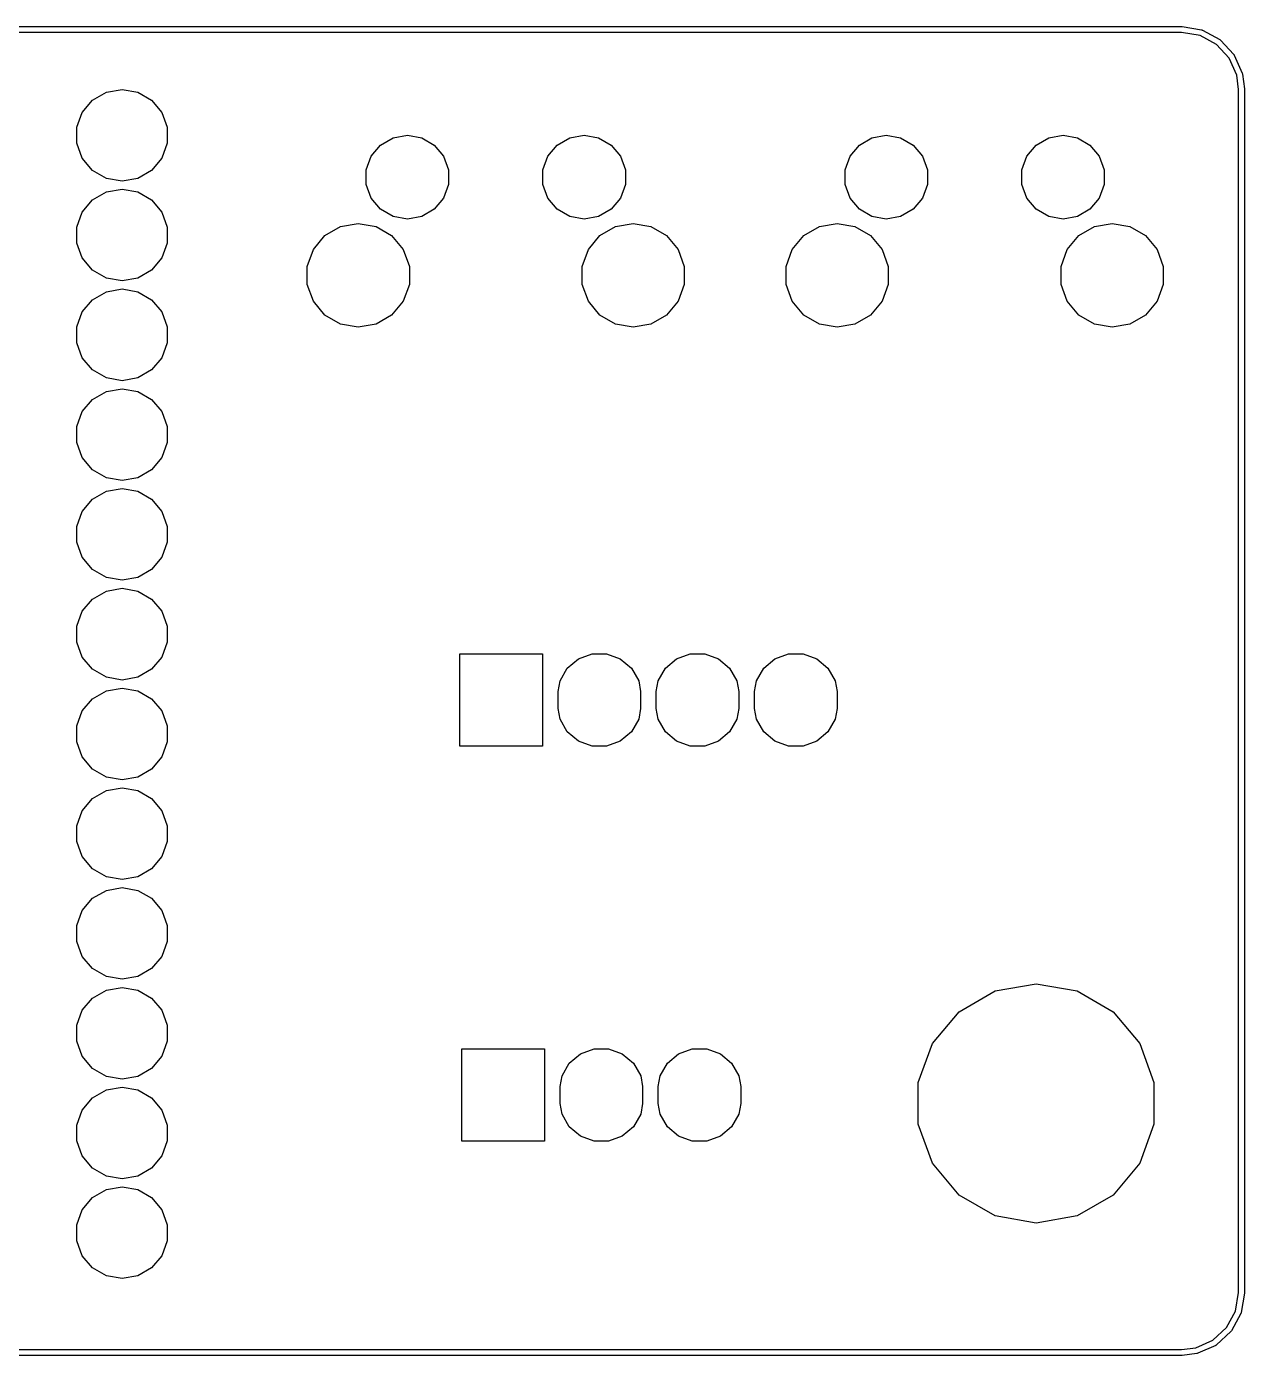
# Model space of a CAD drawing. Extents: x 102.8 to 173.3, y -107.4 to -73.6.
# Drawn here: x 142.3 to 173.3, y -107.42 to -73.58 of the extents above; entities that cross this region are included whole.
import ezdxf

# ---------------------------------------------------------------- set-up
doc = ezdxf.new("R2010")
doc.units = 0
doc.header["$MEASUREMENT"] = 0
doc.layers.add('BLACK', color=7, linetype='CONTINUOUS')

msp = doc.modelspace()

# ---------------------------------------------------------------- linework, layer by layer
at = {"layer": 'BLACK', "linetype": 'CONTINUOUS'}
for p, q in [((104.438, -73.585), (171.711, -73.585)), ((171.698, -73.735), (104.45, -73.735)), ((172.173, -73.8141), (171.698, -73.735)), ((171.711, -73.585), (171.717, -73.5861)), ((171.717, -73.5861), (172.21, -73.6682)), ((172.21, -73.6682), (172.222, -73.6714)), ((172.222, -73.6714), (172.228, -73.6742)), ((172.228, -73.6742), (172.233, -73.6762)), ((172.233, -73.6762), (172.674, -73.9138)), ((172.591, -74.0399), (172.173, -73.8141)), ((172.914, -74.389), (172.591, -74.0399)), ((172.674, -73.9138), (172.685, -73.9209)), ((172.685, -73.9209), (172.688, -73.9253)), ((172.688, -73.9253), (172.693, -73.9289)), ((172.693, -73.9289), (173.033, -74.2964)), ((173.107, -74.8253), (172.914, -74.389)), ((173.033, -74.2964), (173.041, -74.3066)), ((173.041, -74.3066), (173.043, -74.312)), ((173.043, -74.312), (173.046, -74.317)), ((173.046, -74.317), (173.249, -74.7747)), ((173.153, -75.1887), (173.107, -74.8253)), ((173.249, -74.7747), (173.253, -74.7869)), ((173.253, -74.7869), (173.253, -74.7913)), ((173.253, -74.7913), (173.255, -74.7956)), ((173.255, -74.7956), (173.302, -75.1728)), ((143.979, -75.4579), (144.33, -75.2551)), ((144.33, -75.2551), (144.729, -75.1847)), ((144.729, -75.1847), (145.129, -75.2551)), ((145.129, -75.2551), (145.48, -75.4579)), ((173.153, -105.81), (173.153, -75.1887)), ((173.302, -75.1728), (173.303, -75.1774)), ((173.303, -75.1774), (173.303, -105.823)), ((143.579, -76.1496), (143.718, -75.7685)), ((143.718, -75.7685), (143.979, -75.4579)), ((145.48, -75.4579), (145.74, -75.7685)), ((145.74, -75.7685), (145.879, -76.1496)), ((143.579, -76.5552), (143.579, -76.1496)), ((145.879, -76.1496), (145.879, -76.5552)), ((151.308, -76.6024), (151.629, -76.4173)), ((151.629, -76.4173), (151.994, -76.353)), ((151.994, -76.353), (152.358, -76.4173)), ((152.358, -76.4173), (152.679, -76.6024)), ((155.808, -76.6024), (156.129, -76.4173)), ((156.129, -76.4173), (156.494, -76.353)), ((156.494, -76.353), (156.858, -76.4173)), ((156.858, -76.4173), (157.179, -76.6024)), ((163.5, -76.6024), (163.821, -76.4173)), ((163.821, -76.4173), (164.186, -76.353)), ((164.186, -76.353), (164.55, -76.4173)), ((164.55, -76.4173), (164.871, -76.6024)), ((168, -76.6024), (168.321, -76.4173)), ((168.321, -76.4173), (168.686, -76.353)), ((168.686, -76.353), (169.05, -76.4173)), ((169.05, -76.4173), (169.371, -76.6024)), ((143.718, -76.9363), (143.579, -76.5552)), ((145.879, -76.5552), (145.74, -76.9363)), ((151.07, -76.8861), (151.308, -76.6024)), ((152.679, -76.6024), (152.917, -76.8861)), ((155.57, -76.8861), (155.808, -76.6024)), ((157.179, -76.6024), (157.417, -76.8861)), ((163.262, -76.8861), (163.5, -76.6024)), ((164.871, -76.6024), (165.109, -76.8861)), ((167.762, -76.8861), (168, -76.6024)), ((169.371, -76.6024), (169.609, -76.8861)), ((143.979, -77.2469), (143.718, -76.9363)), ((145.74, -76.9363), (145.48, -77.2469)), ((150.944, -77.2341), (151.07, -76.8861)), ((152.917, -76.8861), (153.044, -77.2341)), ((155.444, -77.2341), (155.57, -76.8861)), ((157.417, -76.8861), (157.544, -77.2341)), ((163.136, -77.2341), (163.262, -76.8861)), ((165.109, -76.8861), (165.236, -77.2341)), ((167.636, -77.2341), (167.762, -76.8861)), ((169.609, -76.8861), (169.736, -77.2341)), ((144.33, -77.4497), (143.979, -77.2469)), ((144.729, -77.5201), (144.33, -77.4497)), ((145.129, -77.4497), (144.729, -77.5201)), ((145.48, -77.2469), (145.129, -77.4497)), ((150.944, -77.6043), (150.944, -77.2341)), ((153.044, -77.2341), (153.044, -77.6043)), ((155.444, -77.6043), (155.444, -77.2341)), ((157.544, -77.2341), (157.544, -77.6043)), ((163.136, -77.6043), (163.136, -77.2341)), ((165.236, -77.2341), (165.236, -77.6043)), ((167.636, -77.6043), (167.636, -77.2341)), ((169.736, -77.2341), (169.736, -77.6043)), ((143.979, -77.9979), (144.33, -77.7951)), ((144.33, -77.7951), (144.729, -77.7247)), ((144.729, -77.7247), (145.129, -77.7951)), ((145.129, -77.7951), (145.48, -77.9979)), ((151.07, -77.9523), (150.944, -77.6043)), ((153.044, -77.6043), (152.917, -77.9523)), ((155.57, -77.9523), (155.444, -77.6043)), ((157.544, -77.6043), (157.417, -77.9523)), ((163.262, -77.9523), (163.136, -77.6043)), ((165.236, -77.6043), (165.109, -77.9523)), ((167.762, -77.9523), (167.636, -77.6043)), ((169.736, -77.6043), (169.609, -77.9523)), ((143.718, -78.3085), (143.979, -77.9979)), ((145.48, -77.9979), (145.74, -78.3085)), ((151.308, -78.236), (151.07, -77.9523)), ((152.917, -77.9523), (152.679, -78.236)), ((155.808, -78.236), (155.57, -77.9523)), ((157.417, -77.9523), (157.179, -78.236)), ((163.5, -78.236), (163.262, -77.9523)), ((165.109, -77.9523), (164.871, -78.236)), ((168, -78.236), (167.762, -77.9523)), ((169.609, -77.9523), (169.371, -78.236)), ((143.579, -78.6896), (143.718, -78.3085)), ((145.74, -78.3085), (145.879, -78.6896)), ((151.629, -78.4211), (151.308, -78.236)), ((151.994, -78.4854), (151.629, -78.4211)), ((152.358, -78.4211), (151.994, -78.4854)), ((152.679, -78.236), (152.358, -78.4211)), ((156.129, -78.4211), (155.808, -78.236)), ((156.494, -78.4854), (156.129, -78.4211)), ((156.858, -78.4211), (156.494, -78.4854)), ((157.179, -78.236), (156.858, -78.4211)), ((163.821, -78.4211), (163.5, -78.236)), ((164.186, -78.4854), (163.821, -78.4211)), ((164.55, -78.4211), (164.186, -78.4854)), ((164.871, -78.236), (164.55, -78.4211)), ((168.321, -78.4211), (168, -78.236)), ((168.686, -78.4854), (168.321, -78.4211)), ((169.05, -78.4211), (168.686, -78.4854)), ((169.371, -78.236), (169.05, -78.4211)), ((143.579, -79.0952), (143.579, -78.6896)), ((145.879, -78.6896), (145.879, -79.0952)), ((149.895, -78.908), (150.292, -78.6788)), ((150.292, -78.6788), (150.744, -78.5991)), ((150.744, -78.5991), (151.195, -78.6788)), ((151.195, -78.6788), (151.592, -78.908)), ((156.895, -78.908), (157.292, -78.6788)), ((157.292, -78.6788), (157.744, -78.5991)), ((157.744, -78.5991), (158.195, -78.6788)), ((158.195, -78.6788), (158.592, -78.908)), ((162.087, -78.908), (162.484, -78.6788)), ((162.484, -78.6788), (162.936, -78.5991)), ((162.936, -78.5991), (163.387, -78.6788)), ((163.387, -78.6788), (163.784, -78.908)), ((169.087, -78.908), (169.484, -78.6788)), ((169.484, -78.6788), (169.936, -78.5991)), ((169.936, -78.5991), (170.387, -78.6788)), ((170.387, -78.6788), (170.784, -78.908)), ((143.718, -79.4763), (143.579, -79.0952)), ((145.879, -79.0952), (145.74, -79.4763)), ((149.6, -79.2592), (149.895, -78.908)), ((151.592, -78.908), (151.887, -79.2592)), ((156.6, -79.2592), (156.895, -78.908)), ((158.592, -78.908), (158.887, -79.2592)), ((161.792, -79.2592), (162.087, -78.908)), ((163.784, -78.908), (164.079, -79.2592)), ((168.792, -79.2592), (169.087, -78.908)), ((170.784, -78.908), (171.079, -79.2592)), ((143.979, -79.7869), (143.718, -79.4763)), ((145.74, -79.4763), (145.48, -79.7869)), ((149.444, -79.69), (149.6, -79.2592)), ((151.887, -79.2592), (152.044, -79.69)), ((156.444, -79.69), (156.6, -79.2592)), ((158.887, -79.2592), (159.044, -79.69)), ((161.636, -79.69), (161.792, -79.2592)), ((164.079, -79.2592), (164.236, -79.69)), ((168.636, -79.69), (168.792, -79.2592)), ((171.079, -79.2592), (171.236, -79.69)), ((144.33, -79.9897), (143.979, -79.7869)), ((145.48, -79.7869), (145.129, -79.9897)), ((149.444, -80.1484), (149.444, -79.69)), ((152.044, -79.69), (152.044, -80.1484)), ((156.444, -80.1484), (156.444, -79.69)), ((159.044, -79.69), (159.044, -80.1484)), ((161.636, -80.1484), (161.636, -79.69)), ((164.236, -79.69), (164.236, -80.1484)), ((168.636, -80.1484), (168.636, -79.69)), ((171.236, -79.69), (171.236, -80.1484)), ((144.729, -80.0601), (144.33, -79.9897)), ((145.129, -79.9897), (144.729, -80.0601)), ((149.6, -80.5792), (149.444, -80.1484)), ((152.044, -80.1484), (151.887, -80.5792)), ((156.6, -80.5792), (156.444, -80.1484)), ((159.044, -80.1484), (158.887, -80.5792)), ((161.792, -80.5792), (161.636, -80.1484)), ((164.236, -80.1484), (164.079, -80.5792)), ((168.792, -80.5792), (168.636, -80.1484)), ((171.236, -80.1484), (171.079, -80.5792)), ((143.979, -80.5379), (144.33, -80.3351)), ((144.33, -80.3351), (144.729, -80.2647)), ((144.729, -80.2647), (145.129, -80.3351)), ((145.129, -80.3351), (145.48, -80.5379)), ((143.579, -81.2296), (143.718, -80.8485)), ((143.718, -80.8485), (143.979, -80.5379)), ((145.48, -80.5379), (145.74, -80.8485)), ((145.74, -80.8485), (145.879, -81.2296)), ((149.895, -80.9304), (149.6, -80.5792)), ((151.887, -80.5792), (151.592, -80.9304)), ((156.895, -80.9304), (156.6, -80.5792)), ((158.887, -80.5792), (158.592, -80.9304)), ((162.087, -80.9304), (161.792, -80.5792)), ((164.079, -80.5792), (163.784, -80.9304)), ((169.087, -80.9304), (168.792, -80.5792)), ((171.079, -80.5792), (170.784, -80.9304)), ((150.292, -81.1596), (149.895, -80.9304)), ((150.744, -81.2393), (150.292, -81.1596)), ((151.195, -81.1596), (150.744, -81.2393)), ((151.592, -80.9304), (151.195, -81.1596)), ((157.292, -81.1596), (156.895, -80.9304)), ((157.744, -81.2393), (157.292, -81.1596)), ((158.195, -81.1596), (157.744, -81.2393)), ((158.592, -80.9304), (158.195, -81.1596)), ((162.484, -81.1596), (162.087, -80.9304)), ((162.936, -81.2393), (162.484, -81.1596)), ((163.387, -81.1596), (162.936, -81.2393)), ((163.784, -80.9304), (163.387, -81.1596)), ((169.484, -81.1596), (169.087, -80.9304)), ((169.936, -81.2393), (169.484, -81.1596)), ((170.387, -81.1596), (169.936, -81.2393)), ((170.784, -80.9304), (170.387, -81.1596)), ((143.579, -81.6352), (143.579, -81.2296)), ((145.879, -81.2296), (145.879, -81.6352)), ((143.718, -82.0163), (143.579, -81.6352)), ((145.879, -81.6352), (145.74, -82.0163)), ((143.979, -82.3269), (143.718, -82.0163)), ((145.74, -82.0163), (145.48, -82.3269)), ((144.33, -82.5297), (143.979, -82.3269)), ((144.729, -82.6001), (144.33, -82.5297)), ((145.129, -82.5297), (144.729, -82.6001)), ((145.48, -82.3269), (145.129, -82.5297)), ((143.979, -83.0779), (144.33, -82.8751)), ((144.33, -82.8751), (144.729, -82.8047)), ((144.729, -82.8047), (145.129, -82.8751)), ((145.129, -82.8751), (145.48, -83.0779)), ((143.718, -83.3885), (143.979, -83.0779)), ((145.48, -83.0779), (145.74, -83.3885)), ((143.579, -83.7696), (143.718, -83.3885)), ((145.74, -83.3885), (145.879, -83.7696)), ((143.579, -84.1752), (143.579, -83.7696)), ((145.879, -83.7696), (145.879, -84.1752)), ((143.718, -84.5563), (143.579, -84.1752)), ((145.879, -84.1752), (145.74, -84.5563)), ((143.979, -84.8669), (143.718, -84.5563)), ((145.74, -84.5563), (145.48, -84.8669)), ((144.33, -85.0697), (143.979, -84.8669)), ((145.48, -84.8669), (145.129, -85.0697)), ((144.729, -85.1401), (144.33, -85.0697)), ((145.129, -85.0697), (144.729, -85.1401)), ((143.979, -85.6179), (144.33, -85.4151)), ((144.33, -85.4151), (144.729, -85.3447)), ((144.729, -85.3447), (145.129, -85.4151)), ((145.129, -85.4151), (145.48, -85.6179)), ((143.718, -85.9285), (143.979, -85.6179)), ((145.48, -85.6179), (145.74, -85.9285)), ((143.579, -86.3096), (143.718, -85.9285)), ((145.74, -85.9285), (145.879, -86.3096)), ((143.579, -86.7152), (143.579, -86.3096)), ((145.879, -86.3096), (145.879, -86.7152)), ((143.718, -87.0963), (143.579, -86.7152)), ((145.879, -86.7152), (145.74, -87.0963)), ((143.979, -87.4069), (143.718, -87.0963)), ((145.74, -87.0963), (145.48, -87.4069)), ((144.33, -87.6097), (143.979, -87.4069)), ((144.729, -87.6801), (144.33, -87.6097)), ((145.129, -87.6097), (144.729, -87.6801)), ((145.48, -87.4069), (145.129, -87.6097)), ((143.979, -88.1579), (144.33, -87.9551)), ((144.33, -87.9551), (144.729, -87.8847)), ((144.729, -87.8847), (145.129, -87.9551)), ((145.129, -87.9551), (145.48, -88.1579)), ((143.718, -88.4685), (143.979, -88.1579)), ((145.48, -88.1579), (145.74, -88.4685)), ((143.579, -88.8496), (143.718, -88.4685)), ((145.74, -88.4685), (145.879, -88.8496)), ((143.579, -89.2552), (143.579, -88.8496)), ((145.879, -88.8496), (145.879, -89.2552)), ((143.718, -89.6363), (143.579, -89.2552)), ((145.879, -89.2552), (145.74, -89.6363)), ((143.979, -89.9469), (143.718, -89.6363)), ((145.74, -89.6363), (145.48, -89.9469)), ((153.331, -91.9038), (153.331, -89.5538)), ((153.331, -89.5538), (155.431, -89.5538)), ((155.431, -89.5538), (155.431, -91.9038)), ((156.348, -89.6804), (156.696, -89.5538)), ((156.696, -89.5538), (157.066, -89.5538)), ((157.066, -89.5538), (157.414, -89.6804)), ((158.848, -89.6804), (159.196, -89.5538)), ((159.196, -89.5538), (159.566, -89.5538)), ((159.566, -89.5538), (159.914, -89.6804)), ((161.348, -89.6804), (161.696, -89.5538)), ((161.696, -89.5538), (162.066, -89.5538)), ((162.066, -89.5538), (162.414, -89.6804)), ((144.33, -90.1497), (143.979, -89.9469)), ((145.48, -89.9469), (145.129, -90.1497)), ((155.879, -90.2391), (156.064, -89.9185)), ((156.064, -89.9185), (156.348, -89.6804)), ((157.414, -89.6804), (157.698, -89.9185)), ((157.698, -89.9185), (157.883, -90.2391)), ((158.379, -90.2391), (158.564, -89.9185)), ((158.564, -89.9185), (158.848, -89.6804)), ((159.914, -89.6804), (160.198, -89.9185)), ((160.198, -89.9185), (160.383, -90.2391)), ((160.879, -90.2391), (161.064, -89.9185)), ((161.064, -89.9185), (161.348, -89.6804)), ((162.414, -89.6804), (162.698, -89.9185)), ((162.698, -89.9185), (162.883, -90.2391)), ((144.729, -90.2201), (144.33, -90.1497)), ((145.129, -90.1497), (144.729, -90.2201)), ((155.831, -90.5119), (155.879, -90.2391)), ((157.883, -90.2391), (157.931, -90.5119)), ((158.331, -90.5119), (158.379, -90.2391)), ((160.383, -90.2391), (160.431, -90.5119)), ((160.831, -90.5119), (160.879, -90.2391)), ((162.883, -90.2391), (162.931, -90.5119)), ((143.979, -90.6979), (144.33, -90.4951)), ((144.33, -90.4951), (144.729, -90.4247)), ((144.729, -90.4247), (145.129, -90.4951)), ((145.129, -90.4951), (145.48, -90.6979)), ((155.831, -90.9457), (155.831, -90.5119)), ((157.931, -90.5119), (157.931, -90.9457)), ((158.331, -90.9457), (158.331, -90.5119)), ((160.431, -90.5119), (160.431, -90.9457)), ((160.831, -90.9457), (160.831, -90.5119)), ((162.931, -90.5119), (162.931, -90.9457)), ((143.718, -91.0085), (143.979, -90.6979)), ((145.48, -90.6979), (145.74, -91.0085)), ((155.879, -91.2185), (155.831, -90.9457)), ((157.931, -90.9457), (157.883, -91.2185)), ((158.379, -91.2185), (158.331, -90.9457)), ((160.431, -90.9457), (160.383, -91.2185)), ((160.879, -91.2185), (160.831, -90.9457)), ((162.931, -90.9457), (162.883, -91.2185)), ((143.579, -91.3896), (143.718, -91.0085)), ((145.74, -91.0085), (145.879, -91.3896)), ((156.064, -91.5391), (155.879, -91.2185)), ((157.883, -91.2185), (157.698, -91.5391)), ((158.564, -91.5391), (158.379, -91.2185)), ((160.383, -91.2185), (160.198, -91.5391)), ((161.064, -91.5391), (160.879, -91.2185)), ((162.883, -91.2185), (162.698, -91.5391)), ((143.579, -91.7952), (143.579, -91.3896)), ((145.879, -91.3896), (145.879, -91.7952)), ((156.348, -91.7772), (156.064, -91.5391)), ((157.698, -91.5391), (157.414, -91.7772)), ((158.848, -91.7772), (158.564, -91.5391)), ((160.198, -91.5391), (159.914, -91.7772)), ((161.348, -91.7772), (161.064, -91.5391)), ((162.698, -91.5391), (162.414, -91.7772)), ((143.718, -92.1763), (143.579, -91.7952)), ((145.879, -91.7952), (145.74, -92.1763)), ((155.431, -91.9038), (153.331, -91.9038)), ((156.696, -91.9038), (156.348, -91.7772)), ((157.066, -91.9038), (156.696, -91.9038)), ((157.414, -91.7772), (157.066, -91.9038)), ((159.196, -91.9038), (158.848, -91.7772)), ((159.566, -91.9038), (159.196, -91.9038)), ((159.914, -91.7772), (159.566, -91.9038)), ((161.696, -91.9038), (161.348, -91.7772)), ((162.066, -91.9038), (161.696, -91.9038)), ((162.414, -91.7772), (162.066, -91.9038)), ((143.979, -92.4869), (143.718, -92.1763)), ((145.74, -92.1763), (145.48, -92.4869)), ((144.33, -92.6897), (143.979, -92.4869)), ((144.729, -92.7601), (144.33, -92.6897)), ((145.129, -92.6897), (144.729, -92.7601)), ((145.48, -92.4869), (145.129, -92.6897)), ((144.33, -93.0351), (144.729, -92.9647)), ((144.729, -92.9647), (145.129, -93.0351)), ((143.718, -93.5485), (143.979, -93.2379)), ((143.979, -93.2379), (144.33, -93.0351)), ((145.129, -93.0351), (145.48, -93.2379)), ((145.48, -93.2379), (145.74, -93.5485)), ((143.579, -93.9296), (143.718, -93.5485)), ((145.74, -93.5485), (145.879, -93.9296)), ((143.579, -94.3352), (143.579, -93.9296)), ((145.879, -93.9296), (145.879, -94.3352)), ((143.718, -94.7163), (143.579, -94.3352)), ((145.879, -94.3352), (145.74, -94.7163)), ((143.979, -95.0269), (143.718, -94.7163)), ((145.74, -94.7163), (145.48, -95.0269)), ((144.33, -95.2297), (143.979, -95.0269)), ((145.48, -95.0269), (145.129, -95.2297)), ((144.729, -95.3001), (144.33, -95.2297)), ((145.129, -95.2297), (144.729, -95.3001)), ((143.979, -95.7779), (144.33, -95.5751)), ((144.33, -95.5751), (144.729, -95.5047)), ((144.729, -95.5047), (145.129, -95.5751)), ((145.129, -95.5751), (145.48, -95.7779)), ((143.718, -96.0885), (143.979, -95.7779)), ((145.48, -95.7779), (145.74, -96.0885)), ((143.579, -96.4696), (143.718, -96.0885)), ((145.74, -96.0885), (145.879, -96.4696)), ((143.579, -96.8752), (143.579, -96.4696)), ((145.879, -96.4696), (145.879, -96.8752)), ((143.718, -97.2563), (143.579, -96.8752)), ((145.879, -96.8752), (145.74, -97.2563)), ((143.979, -97.5669), (143.718, -97.2563)), ((145.74, -97.2563), (145.48, -97.5669)), ((144.33, -97.7697), (143.979, -97.5669)), ((145.48, -97.5669), (145.129, -97.7697)), ((144.729, -97.8401), (144.33, -97.7697)), ((144.33, -98.1151), (144.729, -98.0447)), ((145.129, -97.7697), (144.729, -97.8401)), ((144.729, -98.0447), (145.129, -98.1151)), ((166.958, -98.1374), (168, -97.9537)), ((168, -97.9537), (169.042, -98.1374)), ((143.718, -98.6285), (143.979, -98.3179)), ((143.979, -98.3179), (144.33, -98.1151)), ((145.129, -98.1151), (145.48, -98.3179)), ((145.48, -98.3179), (145.74, -98.6285)), ((166.042, -98.6664), (166.958, -98.1374)), ((169.042, -98.1374), (169.958, -98.6664)), ((143.579, -99.0096), (143.718, -98.6285)), ((145.74, -98.6285), (145.879, -99.0096)), ((165.362, -99.4769), (166.042, -98.6664)), ((169.958, -98.6664), (170.638, -99.4769)), ((143.579, -99.4152), (143.579, -99.0096)), ((145.879, -99.0096), (145.879, -99.4152)), ((143.718, -99.7963), (143.579, -99.4152)), ((145.879, -99.4152), (145.74, -99.7963)), ((143.979, -100.107), (143.718, -99.7963)), ((145.74, -99.7963), (145.48, -100.107)), ((153.382, -101.962), (153.382, -99.6122)), ((153.382, -99.6122), (155.482, -99.6122)), ((155.482, -99.6122), (155.482, -101.962)), ((156.115, -99.9769), (156.399, -99.7388)), ((156.399, -99.7388), (156.747, -99.6122)), ((156.747, -99.6122), (157.117, -99.6122)), ((157.117, -99.6122), (157.465, -99.7388)), ((157.465, -99.7388), (157.749, -99.9769)), ((158.615, -99.9769), (158.899, -99.7388)), ((158.899, -99.7388), (159.247, -99.6122)), ((159.247, -99.6122), (159.617, -99.6122)), ((159.617, -99.6122), (159.965, -99.7388)), ((159.965, -99.7388), (160.249, -99.9769)), ((165, -100.471), (165.362, -99.4769)), ((170.638, -99.4769), (171, -100.471)), ((144.33, -100.31), (143.979, -100.107)), ((145.48, -100.107), (145.129, -100.31)), ((155.93, -100.298), (156.115, -99.9769)), ((157.749, -99.9769), (157.934, -100.298)), ((158.43, -100.298), (158.615, -99.9769)), ((160.249, -99.9769), (160.434, -100.298)), ((144.729, -100.38), (144.33, -100.31)), ((145.129, -100.31), (144.729, -100.38)), ((155.882, -100.57), (155.93, -100.298)), ((157.934, -100.298), (157.982, -100.57)), ((158.382, -100.57), (158.43, -100.298)), ((160.434, -100.298), (160.482, -100.57)), ((165, -101.529), (165, -100.471)), ((171, -100.471), (171, -101.529)), ((143.979, -100.858), (144.33, -100.655)), ((144.33, -100.655), (144.729, -100.585)), ((144.729, -100.585), (145.129, -100.655)), ((145.129, -100.655), (145.48, -100.858)), ((155.882, -101.004), (155.882, -100.57)), ((157.982, -100.57), (157.982, -101.004)), ((158.382, -101.004), (158.382, -100.57)), ((160.482, -100.57), (160.482, -101.004)), ((143.718, -101.169), (143.979, -100.858)), ((145.48, -100.858), (145.74, -101.169)), ((155.93, -101.277), (155.882, -101.004)), ((157.982, -101.004), (157.934, -101.277)), ((158.43, -101.277), (158.382, -101.004)), ((160.482, -101.004), (160.434, -101.277)), ((143.579, -101.55), (143.718, -101.169)), ((145.74, -101.169), (145.879, -101.55)), ((156.115, -101.598), (155.93, -101.277)), ((157.934, -101.277), (157.749, -101.598)), ((158.615, -101.598), (158.43, -101.277)), ((160.434, -101.277), (160.249, -101.598)), ((143.579, -101.955), (143.579, -101.55)), ((145.879, -101.55), (145.879, -101.955)), ((156.399, -101.836), (156.115, -101.598)), ((157.749, -101.598), (157.465, -101.836)), ((158.899, -101.836), (158.615, -101.598)), ((160.249, -101.598), (159.965, -101.836)), ((165.362, -102.523), (165, -101.529)), ((171, -101.529), (170.638, -102.523)), ((143.718, -102.336), (143.579, -101.955)), ((145.879, -101.955), (145.74, -102.336)), ((155.482, -101.962), (153.382, -101.962)), ((156.747, -101.962), (156.399, -101.836)), ((157.117, -101.962), (156.747, -101.962)), ((157.465, -101.836), (157.117, -101.962)), ((159.247, -101.962), (158.899, -101.836)), ((159.617, -101.962), (159.247, -101.962)), ((159.965, -101.836), (159.617, -101.962)), ((143.979, -102.647), (143.718, -102.336)), ((145.74, -102.336), (145.48, -102.647)), ((144.33, -102.85), (143.979, -102.647)), ((145.48, -102.647), (145.129, -102.85)), ((166.042, -103.334), (165.362, -102.523)), ((170.638, -102.523), (169.958, -103.334)), ((144.729, -102.92), (144.33, -102.85)), ((144.33, -103.195), (144.729, -103.125)), ((145.129, -102.85), (144.729, -102.92)), ((144.729, -103.125), (145.129, -103.195)), ((143.718, -103.709), (143.979, -103.398)), ((143.979, -103.398), (144.33, -103.195)), ((145.129, -103.195), (145.48, -103.398)), ((145.48, -103.398), (145.74, -103.709)), ((166.958, -103.863), (166.042, -103.334)), ((169.958, -103.334), (169.042, -103.863)), ((143.579, -104.09), (143.718, -103.709)), ((145.74, -103.709), (145.879, -104.09)), ((143.579, -104.495), (143.579, -104.09)), ((145.879, -104.09), (145.879, -104.495)), ((168, -104.046), (166.958, -103.863)), ((169.042, -103.863), (168, -104.046)), ((143.718, -104.876), (143.579, -104.495)), ((145.879, -104.495), (145.74, -104.876)), ((143.979, -105.187), (143.718, -104.876)), ((144.33, -105.39), (143.979, -105.187)), ((145.48, -105.187), (145.129, -105.39)), ((145.74, -104.876), (145.48, -105.187)), ((144.729, -105.46), (144.33, -105.39)), ((145.129, -105.39), (144.729, -105.46)), ((173.074, -106.285), (173.153, -105.81)), ((173.302, -105.829), (173.22, -106.322)), ((173.303, -105.823), (173.302, -105.829)), ((172.848, -106.704), (173.074, -106.285)), ((173.212, -106.346), (172.974, -106.786)), ((173.214, -106.34), (173.212, -106.346)), ((173.217, -106.335), (173.214, -106.34)), ((173.22, -106.322), (173.217, -106.335)), ((172.499, -107.027), (172.848, -106.704)), ((172.959, -106.806), (172.592, -107.145)), ((172.963, -106.801), (172.959, -106.806)), ((172.967, -106.797), (172.963, -106.801)), ((172.974, -106.786), (172.967, -106.797)), ((171.699, -107.265), (172.063, -107.219)), ((172.063, -107.219), (172.499, -107.027)), ((172.571, -107.159), (172.113, -107.361)), ((172.576, -107.156), (172.571, -107.159)), ((172.581, -107.153), (172.576, -107.156)), ((172.592, -107.145), (172.581, -107.153)), ((171.711, -107.415), (104.438, -107.415)), ((104.451, -107.265), (171.699, -107.265)), ((171.715, -107.415), (171.711, -107.415)), ((172.092, -107.367), (171.715, -107.415)), ((172.097, -107.366), (172.092, -107.367)), ((172.101, -107.365), (172.097, -107.366)), ((172.113, -107.361), (172.101, -107.365))]:
    msp.add_line(p, q, dxfattribs=at)

doc.saveas('drawing.dxf')
